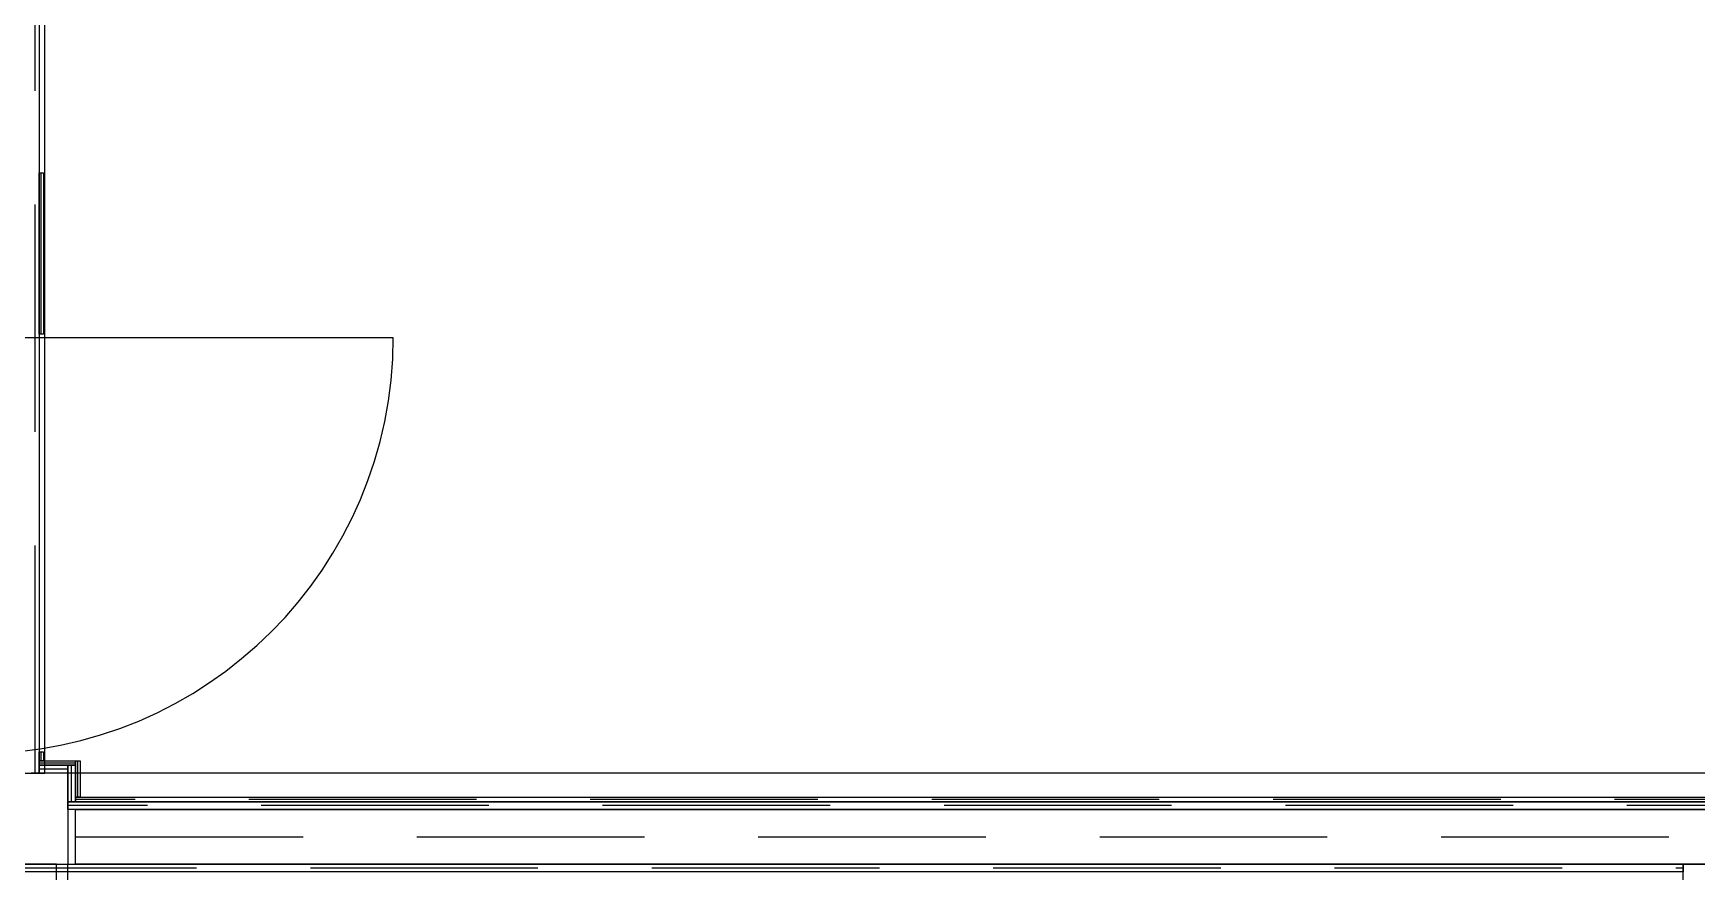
# Model space of a CAD drawing. Extents: x -23.2 to 18.8, y -18.4 to 11.3.
# Drawn here: x 1.788 to 5.442, y 0.619 to 2.462 of the extents above; entities that cross this region are included whole.
import ezdxf

# ---------------------------------------------------------------- set-up
doc = ezdxf.new("R2010")
doc.units = 0
doc.linetypes.add('Dashed', pattern=[0.75, 0.5, -0.25])
for name, color, linetype in [('EJE_MUROS', 8, 'Continuous'), ('LOSAS', 3, 'Continuous'), ('MUROS', 7, 'Continuous'), ('PUERTAS', 6, 'Continuous'), ('VIGAS', 5, 'Continuous')]:
    doc.layers.add(name, color=color, linetype=linetype)

msp = doc.modelspace()

# ---------------------------------------------------------------- linework, layer by layer
at = {"layer": 'EJE_MUROS', "linetype": 'Dashed'}
for p, q in [((1.7923, 0.8359), (1.7923, 5.7607)), ((1.8058, 1.8007), (1.8058, 2.1555)), ((1.8058, 0.8629), (1.8058, 0.8828)), ((1.8808, 0.8579), (1.8008, 0.8579)), ((1.8638, 0.8444), (1.8008, 0.8444)), ((1.8723, 0.7729), (1.8723, 0.8529)), ((1.8858, 0.7829), (1.8858, 0.8629)), ((5.7618, 0.7779), (1.8808, 0.7779)), ((5.7888, 0.7644), (1.8638, 0.7644)), ((1.8808, 0.6959), (5.7888, 0.6959)), ((1.6468, 0.6274), (5.4123, 0.6274))]:
    msp.add_line(p, q, dxfattribs=at)
at = {"layer": 'LOSAS'}
for p, q in [((5.8138, 0.8359), (1.7838, 0.8359)), ((1.8638, 0.1709), (1.8638, 0.6359)), ((1.8638, 0.6359), (7.4988, 0.6359))]:
    msp.add_line(p, q, dxfattribs=at)
at = {"layer": 'MUROS'}
for p, q in [((1.8008, 5.7607), (1.8008, 0.8359)), ((1.8008, 1.8007), (1.8008, 2.1555)), ((1.8008, 2.1555), (1.8108, 2.1555)), ((1.8108, 2.1555), (1.8108, 1.8007)), ((1.8108, 1.8007), (1.8008, 1.8007)), ((1.8008, 0.8629), (1.8008, 0.8828)), ((1.8008, 0.8828), (1.8108, 0.8828)), ((1.8108, 0.8828), (1.8108, 0.8629)), ((1.8008, 0.8529), (1.8008, 0.8629)), ((1.8008, 0.8629), (1.8808, 0.8629)), ((1.8108, 0.8629), (1.8008, 0.8629)), ((1.8008, 0.8359), (1.8008, 0.8529)), ((1.8008, 0.8529), (1.8638, 0.8529)), ((1.8808, 0.8529), (1.8008, 0.8529)), ((1.8638, 0.7729), (1.8638, 0.8529)), ((1.8638, 0.8529), (1.8808, 0.8529)), ((1.8638, 0.8529), (1.8638, 0.8359)), ((1.8808, 0.7829), (1.8808, 0.8629)), ((1.8808, 0.8629), (1.8908, 0.8629)), ((1.8808, 0.8629), (1.8808, 0.8529)), ((1.8808, 0.8529), (1.8808, 0.7729)), ((1.8908, 0.8629), (1.8908, 0.7829)), ((1.8008, 0.8359), (1.7838, 0.8359)), ((1.8638, 0.8359), (1.8008, 0.8359)), ((1.8638, 0.7559), (1.8638, 0.7729)), ((1.8638, 0.7729), (5.7888, 0.7729)), ((1.8808, 0.7729), (1.8638, 0.7729)), ((1.8808, 0.7729), (1.8808, 0.7829)), ((1.8808, 0.7829), (5.7618, 0.7829)), ((1.8908, 0.7829), (1.8808, 0.7829)), ((5.7618, 0.7729), (1.8808, 0.7729)), ((5.7888, 0.7559), (1.8638, 0.7559)), ((1.8808, 0.7559), (5.7888, 0.7559)), ((1.8808, 0.6359), (1.8808, 0.7559)), ((1.6468, 0.6359), (5.4123, 0.6359)), ((5.7888, 0.6359), (1.8808, 0.6359)), ((5.4123, 0.6359), (5.4123, 0.6189)), ((5.4123, -6.0041), (5.4123, 0.6359)), ((5.4123, 0.6359), (5.5323, 0.6359)), ((5.4123, 0.6189), (1.6468, 0.6189))]:
    msp.add_line(p, q, dxfattribs=at)
at = {"layer": 'PUERTAS'}
msp.add_line((1.6638, 1.7934), (2.5788, 1.7934), dxfattribs=at)
msp.add_line((1.6638, 1.7934), (2.5788, 1.7934), dxfattribs=at)
msp.add_line((1.6638, 1.7934), (2.5788, 1.7934), dxfattribs=at)
msp.add_arc((1.6638, 1.7934), 0.915, 270, 0, dxfattribs=at)
msp.add_arc((1.6638, 1.7934), 0.915, 270, 0, dxfattribs=at)
msp.add_arc((1.6638, 1.7934), 0.915, 270, 0, dxfattribs=at)
at = {"layer": 'VIGAS'}
for p, q in [((1.8138, 0.8359), (1.8138, 5.7607)), ((1.6638, 0.8359), (1.8138, 0.8359)), ((5.7888, 0.8359), (1.8638, 0.8359)), ((1.8638, 0.8359), (1.8638, 0.6359)), ((1.8388, 0.6359), (1.6888, 0.6359)), ((1.8388, 0.1709), (1.8388, 0.6359)), ((1.8638, 0.6359), (5.7888, 0.6359))]:
    msp.add_line(p, q, dxfattribs=at)

doc.saveas('drawing.dxf')
